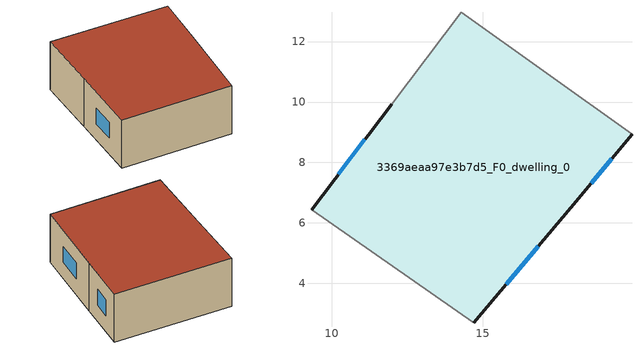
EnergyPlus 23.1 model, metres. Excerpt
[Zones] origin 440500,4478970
3369aeaa97e3b7d5_F0_dwelling_0
 floor ground (EU_floor_Construction): 19.94,8.94 17.91,6.5 14.69,2.68 9.33,6.44 11.98,9.93 14.28,12.98 z0
 wall outside (EU_wall_Construction): 14.69,2.68 17.91,6.5 19.94,8.94 / 11.98,9.93 9.33,6.44 z0:3
 wall adiabatic (EU_wall_Construction): 19.94,8.94 14.28,12.98 11.98,9.93 / 9.33,6.44 14.69,2.68 z0:3
 window (EU_Window_Construction): 18.59,7.32 19.26,8.12 / 15.77,3.96 16.83,5.23 / 11.09,8.76 10.21,7.6 z1:2
 roof outside (EU_roof_Construction): 17.91,6.5 19.94,8.94 14.28,12.98 11.98,9.93 9.33,6.44 14.69,2.68 z3
[Building]
EU S2 Campaign: North Axis=0; Terrain=City; Solar Distribution=FullExterior
[Site:Location]
Madrid: Latitude=40.5; Longitude=-3.5; Time Zone=1; Elevation=609
[SizingPeriod:WeatherFileDays]
AnnualSizingPeriod: Begin Month=1; Begin Day of Month=1; End Month=12; End Day of Month=31; Day of Week for Start Day=Monday; Use Weather File Daylight Saving Period=No; Use Weather File Rain and Snow Indicators=No
[MATERIAL]
EU_InternalMass_Material: Roughness=MediumRough; Thickness=0.1; Conductivity=1; Density=1800; Specific Heat=900; Thermal Absorptance=0.9; Solar Absorptance=0.7; Visible Absorptance=0.7
[MATERIAL:NOMASS] Roughness=MediumRough; Thermal Absorptance=0.9; Solar Absorptance=0.7; Visible Absorptance=0.7
Name | Thermal Resistance
EU_wall_NoMass | 0.459673
EU_roof_NoMass | 0.495815
EU_floor_NoMass | 0.788942
[WINDOWMATERIAL:SIMPLEGLAZINGSYSTEM]
EU_Window_SimpleGlazing: UFactor=4.26103; Solar Heat Gain Coefficient=0.85; Visible Transmittance=0.85
[CONSTRUCTION]
EU_wall_Construction: EU_wall_NoMass
EU_roof_Construction: EU_roof_NoMass
EU_floor_Construction: EU_floor_NoMass
EU_Window_Construction: EU_Window_SimpleGlazing
EU_InternalMass_Construction: EU_InternalMass_Material
[ZONE]
3369aeaa97e3b7d5_F0_dwelling_0: Type=1; Multiplier=1; Ceiling Height=autocalculate; Volume=165.44; Floor Area=autocalculate; Part of Total Floor Area=Yes
[INTERNALMASS]
3369aeaa97e3b7d5_F0_dwelling_0_EU_InternalMass: Construction=EU_InternalMass_Construction; Zone or ZoneList=3369aeaa97e3b7d5_F0_dwelling_0; Surface Area=55.1467
[OTHEREQUIPMENT]
EU_Step8_InternalGain_3369aeaa97e3b7d5_F0_dwelling_0_f000: Fuel Type=Electricity; Zone or ZoneList or Space or SpaceList=3369aeaa97e3b7d5_F0_dwelling_0; Schedule=EU_Step8_GainSchedule_3369aeaa97e3b7d5_F0_dwelling_0_f000; Design Level Calculation Method=Watts/Area; Power per Zone Floor Area=1; Fraction Latent=0; Fraction Radiant=0; Fraction Lost=0; Carbon Dioxide Generation Rate=0; EndUse Subcategory=EU_Step8_InternalGains
[ZONEVENTILATION:DESIGNFLOWRATE]
EU_ConstantAir_3369aeaa97e3b7d5_F0_dwelling_0: Zone or ZoneList or Space or SpaceList=3369aeaa97e3b7d5_F0_dwelling_0; Schedule=EU_AlwaysOn; Design Flow Rate Calculation Method=AirChanges/Hour; Air Changes per Hour=0.719161; Ventilation Type=Natural; Fan Pressure Rise=0; Fan Total Efficiency=1; Constant Term Coefficient=1; Temperature Term Coefficient=0; Velocity Term Coefficient=0; Velocity Squared Term Coefficient=0; Minimum Indoor Temperature=-100; Maximum Indoor Temperature=100; Delta Temperature=-100; Minimum Outdoor Temperature=-100; Maximum Outdoor Temperature=100; Maximum Wind Speed=40
[HVACTEMPLATE:THERMOSTAT]
EU_HeatOnly_3369aeaa97e3b7d5_F0_dwelling_0: Constant Heating Setpoint=20; Constant Cooling Setpoint=50
[HVACTEMPLATE:ZONE:IDEALLOADSAIRSYSTEM]
3369aeaa97e3b7d5_F0_dwelling_0: Template Thermostat=EU_HeatOnly_3369aeaa97e3b7d5_F0_dwelling_0; System Availability Schedule=EU_AlwaysOn; Maximum Heating Supply Air Temperature=50; Minimum Cooling Supply Air Temperature=13; Maximum Heating Supply Air Humidity Ratio=0.0156; Minimum Cooling Supply Air Humidity Ratio=0.0077; Heating Limit=NoLimit; Cooling Limit=NoLimit; Heating Availability Schedule=EU_AlwaysOn; Cooling Availability Schedule=EU_CoolingOff; Dehumidification Control Type=ConstantSensibleHeatRatio; Cooling Sensible Heat Ratio=0.7; Dehumidification Setpoint=60; Humidification Control Type=None; Humidification Setpoint=30; Outdoor Air Method=None; Outdoor Air Flow Rate per Person=0.00944; Outdoor Air Flow Rate per Zone Floor Area=0; Outdoor Air Flow Rate per Zone=0; Demand Controlled Ventilation Type=None; Outdoor Air Economizer Type=NoEconomizer; Heat Recovery Type=None; Sensible Heat Recovery Effectiveness=0.7; Latent Heat Recovery Effectiveness=0.65
[SIZING:ZONE]
3369aeaa97e3b7d5_F0_dwelling_0: Zone Cooling Design Supply Air Temperature Input Method=SupplyAirTemperature; Zone Cooling Design Supply Air Temperature=13; Zone Heating Design Supply Air Temperature Input Method=SupplyAirTemperature; Zone Heating Design Supply Air Temperature=50; Zone Cooling Design Supply Air Humidity Ratio=0.008; Zone Heating Design Supply Air Humidity Ratio=0.008; Cooling Design Air Flow Method=DesignDay; Cooling Design Air Flow Rate=0; Cooling Minimum Air Flow per Zone Floor Area=0.000762; Cooling Minimum Air Flow=0; Cooling Minimum Air Flow Fraction=0.2; Heating Design Air Flow Method=DesignDay; Heating Design Air Flow Rate=0; Heating Maximum Air Flow per Zone Floor Area=0.002032; Heating Maximum Air Flow=0.141576; Heating Maximum Air Flow Fraction=0.3; Account for Dedicated Outdoor Air System=No; Dedicated Outdoor Air System Control Strategy=NeutralSupplyAir; Dedicated Outdoor Air Low Setpoint Temperature for Design=autosize; Dedicated Outdoor Air High Setpoint Temperature for Design=autosize; Zone Load Sizing Method=Sensible Load Only No Latent Load; Zone Latent Cooling Design Supply Air Humidity Ratio Input Method=HumidityRatioDifference; Zone Cooling Design Supply Air Humidity Ratio Difference=0.005; Zone Latent Heating Design Supply Air Humidity Ratio Input Method=HumidityRatioDifference; Zone Humidification Design Supply Air Humidity Ratio Difference=0.005
[SCHEDULE:CONSTANT]
Name | Hourly Value
EU_AlwaysOn | 1
EU_CoolingOff | 0
[SCHEDULE:FILE]
EU_Step8_GainSchedule_3369aeaa97e3b7d5_F0_dwelling_0_f000: File=../../schedules/3369aeaa97e3b7d5/3369aeaa97e3b7d5_F0_dwelling_0_f000_gain.csv; Column Number=1; Rows to Skip at Top=0; Number of Hours of Data=8760; Column Separator=Comma; Interpolate to Timestep=No; Minutes per Item=60; Adjust Schedule for Daylight Savings=Yes
